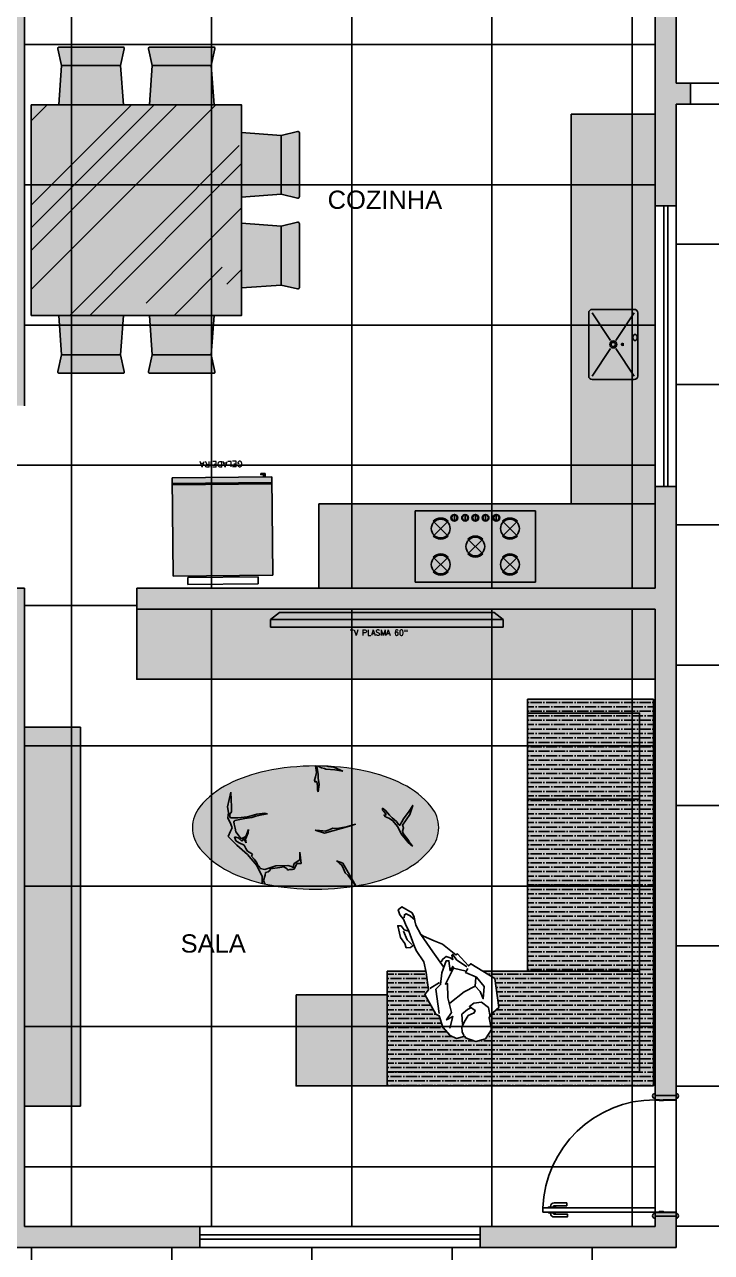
# Model space of a CAD drawing. Extents: x -39 to 242, y 20 to 69.
# Drawn here: x 98.94 to 103.84, y 44.53 to 53.28 of the extents above; entities that cross this region are included whole.
import ezdxf

# ---------------------------------------------------------------- set-up
doc = ezdxf.new("R2010")
doc.units = 0
doc.header["$MEASUREMENT"] = 0
doc.layers.get('0').update_dxf_attribs({"linetype": 'CONTINUOUS'})
for name, color, linetype in [('A6', 6, 'CONTINUOUS'), ('Esquadrias', 2, 'CONTINUOUS'), ('hatch', 1, 'CONTINUOUS'), ('MOBILIARIO', 2, 'CONTINUOUS'), ('PORTA', 1, 'CONTINUOUS'), ('solera', 1, 'CONTINUOUS'), ('Texto', 2, 'CONTINUOUS')]:
    doc.layers.add(name, color=color, linetype=linetype)
doc.styles.add('1-20', font='romans.shx', dxfattribs={"height": 0.04})
doc.styles.add('R100-50', font='arial.ttf', dxfattribs={"height": 0.13})
doc.styles.add('S16', font='SIMPLEX.SHX', dxfattribs={"height": 0.08})
pattern_1 = [(90, (106.9886, 54.7112), (-1, 0), []), (180, (106.9886, 54.7112), (-1e-16, -1), [])]

# ---------------------------------------------------------------- blocks, each defined once
blk = doc.blocks.new('A$C2AA719D1')
at = {"layer": 'PORTA', "color": 3}
for points in [[(0.045, 0.9675), (0.045, 0.1675), (0.075, 0.1675), (0.075, 0.9675)], [(0.045, 0.0175), (0.045, 0.1075), (0.05, 0.1075), (0.05, 0.1375), (0.045, 0.1375), (0.045, 0.1675), (0.015, 0.1675), (0.015, 0.0175)], [(0.845, 0.0175), (0.845, 0.1075), (0.84, 0.1075), (0.84, 0.1375), (0.845, 0.1375), (0.845, 0.1675), (0.875, 0.1675), (0.875, 0.0175)]]:
    blk.add_lwpolyline(points, close=True, dxfattribs=at)
at = {"layer": 'PORTA', "color": 2}
for points in [[(0.04, 0.8925), (0.035, 0.8925, 0.414214), (0.03, 0.8875), (0.03, 0.7925), (0.01, 0.7925), (0.01, 0.8875, -0.414214), (0.035, 0.9125), (0.04, 0.9125)], [(0.08, 0.9125), (0.085, 0.9125, -0.414214), (0.11, 0.8875), (0.11, 0.7975), (0.09, 0.7975), (0.09, 0.8875, 0.414214), (0.085, 0.8925), (0.08, 0.8925)]]:
    blk.add_lwpolyline(points, format="xyb", dxfattribs=at)
for points in [[(0.045, 0.9275), (0.04, 0.9275), (0.04, 0.8775), (0.045, 0.8775)], [(0.075, 0.9275), (0.08, 0.9275), (0.08, 0.8775), (0.075, 0.8775)]]:
    blk.add_lwpolyline(points, dxfattribs=at)
at = {"layer": 'PORTA', "color": 3}
for points in [[(0, 0.1675, -1), (0.035, 0.1675)], [(0.89, 0.1675, 1), (0.855, 0.1675)], [(0, 0.0175, 1), (0.035, 0.0175)], [(0.89, 0.0175, -1), (0.855, 0.0175)]]:
    blk.add_lwpolyline(points, format="xyb", close=True, dxfattribs=at)
at = {"layer": 'PORTA', "color": 1}
blk.add_arc((0.044, 0.1671), 0.801, 0.02903, 87.78159, dxfattribs=at)
blk = doc.blocks.new('A$C214225AD')
h = blk.add_hatch(color=256)
h.dxf.hatch_style = 1
h.set_gradient(color1=(255, 255, 255), color2=(192, 192, 192))
h.paths.add_polyline_path([(0.025, 0.35, 0.414214), (0, 0.325), (0, 0.025, 0.414214), (0.025, 0), (0.475, 0, 0.414214), (0.5, 0.025), (0.5, 0.325, 0.414214), (0.475, 0.35)])
at = {"color": 2}
for p, q in [((0, 0.325), (0, 0.025)), ((0.025, 0.35), (0.1797, 0.35)), ((0.2212, 0.35), (0.2455, 0.35)), ((0.5, 0.325), (0.5, 0.025)), ((0.025, 0), (0.475, 0))]:
    blk.add_line(p, q, dxfattribs=at)
at = {"color": 1}
for p, q in [((0.025, 0.325), (0.2209, 0.1944)), ((0.1795, 0.3359), (0.178, 0.3304)), ((0.178, 0.3304), (0.1795, 0.3248)), ((0.1846, 0.3412), (0.1795, 0.3359)), ((0.1795, 0.3248), (0.1846, 0.3195)), ((0.1915, 0.3445), (0.1846, 0.3412)), ((0.1846, 0.3195), (0.1915, 0.3162)), ((0.2005, 0.3457), (0.1915, 0.3445)), ((0.1915, 0.3162), (0.2005, 0.315)), ((0.2094, 0.3445), (0.2005, 0.3457)), ((0.2005, 0.315), (0.2094, 0.3162)), ((0.2164, 0.3412), (0.2094, 0.3445)), ((0.2094, 0.3162), (0.2164, 0.3195)), ((0.2214, 0.3359), (0.2164, 0.3412)), ((0.2164, 0.3195), (0.2214, 0.3248)), ((0.223, 0.3304), (0.2214, 0.3359)), ((0.2214, 0.3248), (0.223, 0.3304)), ((0.2791, 0.1944), (0.475, 0.325)), ((0.2455, 0.2405), (0.2455, 0.2503)), ((0.2545, 0.2405), (0.2545, 0.2503)), ((0.025, 0.025), (0.2209, 0.1556)), ((0.2791, 0.1556), (0.475, 0.025))]:
    blk.add_line(p, q, dxfattribs=at)
blk.add_circle((0.25, 0.175), 0.025, dxfattribs=at)
at = {"color": 2}
blk.add_circle((0.25, 0.175), 0.015, dxfattribs=at)
for centre, start, end in [((0.025, 0.325), 90, 180), ((0.475, 0.325), 360, 90), ((0.025, 0.025), 180, 270), ((0.475, 0.025), 270, 360)]:
    blk.add_arc(centre, 0.025, start, end, dxfattribs=at)
at = {"color": 1}
for radius, start, end in [(0.00664, 132.65589, 47.34411), (0.0045, 179.99352, 0.00648)]:
    blk.add_arc((0.25, 0.2405), radius, start, end, dxfattribs=at)
at = {"layer": 'MOBILIARIO', "color": 2}
blk.add_line((0.025, 0.35), (0.475, 0.35), dxfattribs=at)
blk = doc.blocks.new('A$C63ED003C')
h = blk.add_hatch(color=252)
h.dxf.hatch_style = 1
h.set_gradient(color1=(132, 132, 132), one_color=1, tint=1, name='SPHERICAL')
h.paths.add_polyline_path([(0.51, 0.86), (0, 0.86), (0, 0), (0.51, 0)])
at = {"color": 2, "ltscale": 100}
for p, q in [((0, 0), (0, 0.86)), ((0, 0.86), (0.51, 0.86)), ((0.51, 0.86), (0.51, 0)), ((0.0739, 0.6239), (0.18, 0.73)), ((0.18, 0.6239), (0.0739, 0.73)), ((0.33, 0.6239), (0.4361, 0.73)), ((0.4361, 0.6239), (0.33, 0.73)), ((0.0741, 0.5797), (0.0261, 0.5797)), ((0.0741, 0.5032), (0.0261, 0.5032)), ((0.308, 0.483), (0.202, 0.377)), ((0.202, 0.483), (0.308, 0.377)), ((0.0741, 0.43), (0.0261, 0.43)), ((0.0741, 0.3568), (0.0261, 0.3568)), ((0.0741, 0.2803), (0.0261, 0.2803)), ((0.0739, 0.2361), (0.18, 0.13)), ((0.18, 0.2361), (0.0739, 0.13)), ((0.33, 0.2361), (0.4361, 0.13)), ((0.4361, 0.2361), (0.33, 0.13)), ((0.51, 0), (0, 0))]:
    blk.add_line(p, q, dxfattribs=at)
for centre, radius in [((0.127, 0.677), 0.067), ((0.383, 0.677), 0.067), ((0.0501, 0.5797), 0.024), ((0.0501, 0.5032), 0.024), ((0.0501, 0.5797), 0.02), ((0.0501, 0.43), 0.024), ((0.0501, 0.5032), 0.02), ((0.0501, 0.43), 0.02), ((0.255, 0.43), 0.067), ((0.0501, 0.3568), 0.024), ((0.0501, 0.3568), 0.02), ((0.0501, 0.2803), 0.024), ((0.0501, 0.2803), 0.02), ((0.127, 0.183), 0.067), ((0.383, 0.183), 0.067)]:
    blk.add_circle(centre, radius, dxfattribs=at)
for centre, start, end in [((0.127, 0.677), 135, 225), ((0.127, 0.677), 315, 45), ((0.383, 0.677), 135, 225), ((0.383, 0.677), 315, 45), ((0.255, 0.43), 135, 225), ((0.255, 0.43), 315, 45), ((0.127, 0.183), 135, 225), ((0.127, 0.183), 315, 45), ((0.383, 0.183), 135, 225), ((0.383, 0.183), 315, 45)]:
    blk.add_arc(centre, 0.075, start, end, dxfattribs=at)
blk = doc.blocks.new('A$C4CD72E6A')
at = {"layer": 'MOBILIARIO', "ltscale": 0.05}
h = blk.add_hatch(color=33, dxfattribs=at)
h.set_gradient(color1=(183, 162, 113), rotation=180, one_color=1, tint=1, name='CURVED')
h.paths.add_polyline_path([(1.0664, 2.3247, -0.414214), (1.0764, 2.3147, -0.056761), (1.0761, 2.3125), (1.049, 2.1947), (0.629, 2.1947), (0.6018, 2.3125, -0.482314), (0.6115, 2.3247)])
h = blk.add_hatch(color=33, dxfattribs=at)
h.set_gradient(color1=(183, 162, 113), rotation=180, one_color=1, tint=1, name='CURVED')
h.paths.add_polyline_path([(1.2583, 2.3247, 0.414214), (1.2483, 2.3147, 0.056761), (1.2486, 2.3125), (1.2758, 2.1947), (1.6958, 2.1947), (1.7229, 2.3125, 0.482314), (1.7132, 2.3247)])
h = blk.add_hatch(color=253, dxfattribs=at)
h.set_gradient(color1=(204, 189, 153), color2=(234, 224, 204), rotation=330, tint=1, name='INVCYLINDER')
h.paths.add_polyline_path([(0.629, 2.1947), (0.6088, 1.9124), (1.0691, 1.9124), (1.049, 2.1947)])
h = blk.add_hatch(color=253, dxfattribs=at)
h.set_gradient(color1=(204, 189, 153), color2=(234, 224, 204), rotation=330, tint=1, name='INVCYLINDER')
h.paths.add_polyline_path([(1.6958, 2.1947), (1.7159, 1.9124), (1.2556, 1.9124), (1.2758, 2.1947)])
at = {"layer": 'MOBILIARIO'}
blk.add_hatch(color=254, dxfattribs=at).paths.add_polyline_path([(0.4124, 1.9124), (0.4124, 0.4124), (1.9124, 0.4124), (1.9124, 1.9124)])
h = blk.add_hatch(dxfattribs=at)
h.set_pattern_fill('AR-RROOF', color=253, scale=0.025, angle=225, style=0)
h.set_pattern_definition([(225, (-205.26924, 563.90146), (-0.5388154, -1.436841), [9.525, -1.27, 3.175, -0.635]), (225, (-205.6419, 563.0798), (1.0461998, -0.1481742), [1.905, -0.20955, 3.81, -0.47625]), (225, (-205.1121, 563.2953), (-2.034028, -2.63570517), [5.08, -0.889, 2.54, -0.635])])
h.paths.add_polyline_path([(1.9124, 0.4124), (1.9124, 1.9124), (0.4124, 1.9124), (0.4124, 0.4124)])
h.paths.add_polyline_path([(1.8624, 0.4624), (0.4624, 0.4624), (0.4624, 1.8624), (1.8624, 1.8624)], flags=16)
h.paths.add_polyline_path([(0.4624, 0.4624), (1.8624, 0.4624), (1.8624, 1.8624), (0.4624, 1.8624)], flags=16)
h.paths.add_polyline_path([(1.8199, 1.2407), (1.8199, 1.084), (1.7286, 1.084), (1.7286, 1.2407)], flags=8)
h.paths.add_polyline_path([(1.084, 1.7304), (1.2407, 1.7304), (1.2407, 1.6391), (1.084, 1.6391)], flags=8)
at = {"layer": 'MOBILIARIO', "ltscale": 0.05}
h = blk.add_hatch(color=33, dxfattribs=at)
h.set_gradient(color1=(183, 162, 113), rotation=180, one_color=1, tint=1, name='CURVED')
h.paths.add_polyline_path([(0, 1.2583, 0.414214), (0.01, 1.2483, 0.056761), (0.0122, 1.2486), (0.13, 1.2758), (0.13, 1.6958), (0.0122, 1.7229, 0.482314), (0, 1.7132)])
h = blk.add_hatch(color=253, dxfattribs=at)
h.set_gradient(color1=(204, 189, 153), color2=(234, 224, 204), rotation=330, tint=1, name='INVCYLINDER')
h.paths.add_polyline_path([(0.13, 1.6958), (0.4124, 1.7159), (0.4124, 1.2556), (0.13, 1.2758)])
h = blk.add_hatch(color=33, dxfattribs=at)
h.set_gradient(color1=(183, 162, 113), rotation=180, one_color=1, tint=1, name='CURVED')
h.paths.add_polyline_path([(0, 1.0664, -0.414214), (0.01, 1.0764, -0.056761), (0.0122, 1.0761), (0.13, 1.049), (0.13, 0.629), (0.0122, 0.6018, -0.482314), (0, 0.6115)])
h = blk.add_hatch(color=253, dxfattribs=at)
h.set_gradient(color1=(204, 189, 153), color2=(234, 224, 204), rotation=330, tint=1, name='INVCYLINDER')
h.paths.add_polyline_path([(0.13, 0.629), (0.4124, 0.6088), (0.4124, 1.0691), (0.13, 1.049)])
h = blk.add_hatch(color=253, dxfattribs=at)
h.set_gradient(color1=(204, 189, 153), color2=(234, 224, 204), rotation=330, tint=1, name='INVCYLINDER')
h.paths.add_polyline_path([(0.629, 0.13), (0.6088, 0.4124), (1.0691, 0.4124), (1.049, 0.13)])
h = blk.add_hatch(color=253, dxfattribs=at)
h.set_gradient(color1=(204, 189, 153), color2=(234, 224, 204), rotation=330, tint=1, name='INVCYLINDER')
h.paths.add_polyline_path([(1.6958, 0.13), (1.7159, 0.4124), (1.2556, 0.4124), (1.2758, 0.13)])
h = blk.add_hatch(color=33, dxfattribs=at)
h.set_gradient(color1=(183, 162, 113), rotation=180, one_color=1, tint=1, name='CURVED')
h.paths.add_polyline_path([(1.0664, 0, 0.414214), (1.0764, 0.01, 0.056761), (1.0761, 0.0122), (1.049, 0.13), (0.629, 0.13), (0.6018, 0.0122, 0.482314), (0.6115, 0)])
h = blk.add_hatch(color=33, dxfattribs=at)
h.set_gradient(color1=(183, 162, 113), rotation=180, one_color=1, tint=1, name='CURVED')
h.paths.add_polyline_path([(1.2583, 0, -0.414214), (1.2483, 0.01, -0.056761), (1.2486, 0.0122), (1.2758, 0.13), (1.6958, 0.13), (1.7229, 0.0122, -0.482314), (1.7132, 0)])
at = {"layer": 'MOBILIARIO'}
for p, q in [((0.6018, 2.3125), (0.629, 2.1947)), ((1.0664, 2.3247), (0.6115, 2.3247)), ((1.049, 2.1947), (1.0761, 2.3125)), ((1.2758, 2.1947), (1.2486, 2.3125)), ((1.2583, 2.3247), (1.7132, 2.3247)), ((1.7229, 2.3125), (1.6958, 2.1947)), ((0.629, 2.1947), (0.6088, 1.9124)), ((0.629, 2.1947), (1.049, 2.1947)), ((1.0691, 1.9124), (1.049, 2.1947)), ((1.2556, 1.9124), (1.2758, 2.1947)), ((1.6958, 2.1947), (1.2758, 2.1947)), ((1.6958, 2.1947), (1.7159, 1.9124)), ((0, 1.2583), (0, 1.7132)), ((0.0122, 1.7229), (0.13, 1.6958)), ((0.13, 1.6958), (0.4124, 1.7159)), ((0.13, 1.6958), (0.13, 1.2758)), ((0.13, 1.2758), (0.0122, 1.2486)), ((0.4124, 1.2556), (0.13, 1.2758)), ((0, 1.0664), (0, 0.6115)), ((0.13, 1.049), (0.0122, 1.0761)), ((0.4124, 1.0691), (0.13, 1.049)), ((0.13, 0.629), (0.13, 1.049)), ((0.0122, 0.6018), (0.13, 0.629)), ((0.13, 0.629), (0.4124, 0.6088)), ((0.629, 0.13), (0.6088, 0.4124)), ((1.0691, 0.4124), (1.049, 0.13)), ((1.2556, 0.4124), (1.2758, 0.13)), ((1.6958, 0.13), (1.7159, 0.4124)), ((0.6018, 0.0122), (0.629, 0.13)), ((0.629, 0.13), (1.049, 0.13)), ((1.049, 0.13), (1.0761, 0.0122)), ((1.2758, 0.13), (1.2486, 0.0122)), ((1.6958, 0.13), (1.2758, 0.13)), ((1.7229, 0.0122), (1.6958, 0.13)), ((1.0664, 0), (0.6115, 0)), ((1.2583, 0), (1.7132, 0))]:
    blk.add_line(p, q, dxfattribs=at)
at = {"layer": 'MOBILIARIO', "color": 2}
blk.add_lwpolyline([(1.9124, 0.4124), (0.4124, 0.4124), (0.4124, 1.9124), (1.9124, 1.9124)], close=True, dxfattribs=at)
at = {"layer": 'MOBILIARIO'}
for centre, start, end in [((0.6115, 2.3147), 90, 192.99462), ((1.0664, 2.3147), 347.00538, 90), ((1.2583, 2.3147), 90, 192.99462), ((1.7132, 2.3147), 347.00538, 90), ((0.01, 1.7132), 77.00538, 180), ((0.01, 1.2583), 180, 282.99462), ((0.01, 1.0664), 77.00538, 180), ((0.01, 0.6115), 180, 282.99462), ((0.6115, 0.01), 167.00538, 270), ((1.0664, 0.01), 270, 12.99462), ((1.2583, 0.01), 167.00538, 270), ((1.7132, 0.01), 270, 12.99462)]:
    blk.add_arc(centre, 0.01, start, end, dxfattribs=at)
blk = doc.blocks.new('A$C32EF3853')
h = blk.add_hatch(color=256)
h.dxf.hatch_style = 1
h.set_gradient(color1=(255, 255, 255), color2=(247, 171, 174))
h.paths.add_polyline_path([(0, 0.8139), (0, 0.1139), (0.71, 0.1139), (0.71, 0.8139)])
at = {"color": 2}
for p, q in [((0, 0.8139), (0, 0.1139)), ((0, 0.8139), (0.71, 0.8139)), ((0.71, 0.8139), (0.71, 0.1139)), ((0, 0.1139), (0.71, 0.1139))]:
    blk.add_line(p, q, dxfattribs=at)
at = {"color": 1}
for p, q in [((0.105, 0.8739), (0.605, 0.8739)), ((0.105, 0.8739), (0.105, 0.8239)), ((0.105, 0.8239), (0.605, 0.8239)), ((0.605, 0.8739), (0.605, 0.8239)), ((0, 0.1639), (0.71, 0.1639)), ((0, 0.1539), (0.71, 0.1539)), ((0.0468, 0.1139), (0.0468, 0.088)), ((0.0468, 0.088), (0.0772, 0.088)), ((0.059, 0.0972), (0.059, 0.1139)), ((0.0772, 0.0972), (0.059, 0.0972)), ((0.0772, 0.088), (0.0772, 0.0972))]:
    blk.add_line(p, q, dxfattribs=at)
at = {"color": 2, "style": 'S16', "width": 1.1}
blk.add_text('GELADEIRA', height=0.04, dxfattribs=at).set_placement((0.2065, 0))
blk = doc.blocks.new('mulher sentada1')
at = {"color": 1}
blk.add_lwpolyline([(0.7429, -0.0826), (0.7733, -0.0652), (0.8081, -0.0696), (0.8255, -0.0532), (0.7516, -0.0087), (0.6995, 0), (0.6722, 0.014), (0.6517, -0.0087), (0.6473, -0.0391), (0.6082, -0.0217), (0.5127, -0.0043), (0.4475, 0.0391), (0.3476, 0.113), (0.3432, 0.1565), (0.1868, 0.2), (0.1608, 0.1913), (0.0869, 0.2304), (0.0087, 0.2348), (-0.0391, 0.2174), (-0.0695, 0.1652), (-0.0825, 0.1696), (-0.1521, 0.1348), (-0.1868, 0.0739), (-0.1694, -0.0043), (-0.0999, -0.0522), (-0.0912, -0.0739), (-0.0956, -0.1522), (0.0695, -0.2782), (0.265, -0.2304), (0.265, -0.2087), (0.3823, -0.213), (0.3867, -0.2), (0.5083, -0.1869), (0.5648, -0.1609), (0.643, -0.1304), (0.6647, -0.1261), (0.7386, -0.1478), (0.7646, -0.1652), (0.7853, -0.1793), (0.8168, -0.1913), (0.8993, -0.1696), (0.9037, -0.1348), (0.8701, -0.1207), (0.8298, -0.1174), (0.7951, -0.1)], close=True, dxfattribs=at)
for points in [[(0.0455, 0.1993), (0.0912, 0.1261), (0.1043, 0.1739), (0.1173, 0.113), (0.2085, 0.0565), (0.2824, -0.013), (0.2911, 0), (0.3302, -0.1217), (0.3432, -0.1261), (0.3345, -0.0913), (0.391, -0.1348), (0.404, -0.1217), (0.3649, -0.0391), (0.3128, 0.0261), (0.3128, 0.0739), (0.1738, 0.1783)], [(-0.0999, -0.0609), (-0.0434, -0.1), (0.0174, -0.0913), (0.0521, -0.0478), (0.0565, -0.0087), (0.0087, -0.0174), (0, 0), (0.0174, 0.0435), (0.0043, 0.0956), (-0.0087, 0.1348), (-0.0348, 0.1565), (-0.0608, 0.1652)], [(0, 0.1174), (0.0565, 0.0696), (0.0521, 0.0174), (0.0434, -0.0087)], [(0.3476, 0.1), (0.3302, 0.0217)], [(0.1738, 0.0739), (0.1564, -0.0565), (0.1303, -0.1391), (0.0782, -0.1391), (0.0261, -0.1174), (0.0825, -0.1826), (0.1694, -0.1913), (0.2476, -0.1609), (0.2563, -0.1913)], [(0.3867, -0.0783), (0.517, -0.1), (0.6648, -0.1251)], [(0.6473, -0.0391), (0.7429, -0.0826)], [(0.6604, -0.0304), (0.7082, -0.0304), (0.769, -0.0565)], [(0.1303, -0.1391), (0.1694, -0.1869)], [(0.252, -0.1696), (0.3302, -0.1217)], [(0.4258, -0.0913), (0.4301, -0.113), (0.4258, -0.1435), (0.3997, -0.1565), (0.378, -0.1609), (0.404, -0.1783), (0.404, -0.1869), (0.3563, -0.1783), (0.2694, -0.1956)], [(0.8342, -0.1261), (0.8472, -0.1435), (0.8429, -0.1565), (0.8124, -0.1652), (0.7646, -0.1696)]]:
    blk.add_lwpolyline(points, dxfattribs=at)
blk = doc.blocks.new('A$C0FA76892')
at = {"layer": 'MOBILIARIO', "ltscale": 0.05}
h = blk.add_hatch(color=251, dxfattribs=at)
h.set_gradient(color1=(91, 98, 91), color2=(101, 103, 101), rotation=30, tint=1, name='INVSPHERICAL')
h.paths.add_polyline_path([(1.9, 2.6567), (0.1, 2.6567), (0.1, 1.9387), (1.2188, 1.9387), (1.1317, 1.9916), (1.1042, 2.1975), (1.1626, 2.2497), (1.1718, 2.2713), (1.1565, 2.3542), (1.1995, 2.4218), (1.2671, 2.4403), (1.3409, 2.4158), (1.347, 2.4035), (1.4054, 2.4188), (1.4515, 2.3974), (1.5037, 2.339), (1.5283, 2.2591), (1.5529, 2.2468), (1.6327, 2.1055), (1.605, 2.0716), (1.6234, 1.9487), (1.6254, 1.9387), (1.9, 1.9387)])
h.paths.add_polyline_path([(0.9, 1.9387), (0.1, 1.9387), (0.1, 1.3258), (0.9, 1.3258)], flags=16)
h.paths.add_polyline_path([(0.9, 1.3258), (0.1, 1.3258), (0.1, 0.7129), (0.9, 0.7129)], flags=17)
h.paths.add_polyline_path([(0.9, 0.7129), (0.1, 0.7129), (0.1, 0.1), (0.9, 0.1)], flags=17)
h.paths.add_polyline_path([(0.9, 0.1), (0.1, 0.1), (0.1, 0.7129), (0.1, 1.3258), (0.1, 1.9387), (0.1, 2.6567), (1.9, 2.6567), (1.9, 2.7567), (0, 2.7567), (0, 0), (0.9, 0)])
h = blk.add_hatch(dxfattribs=at)
h.set_pattern_fill('ANSI36', color=252, scale=0.01, angle=315, style=0)
h.set_pattern_definition([(360, (118.732787, 221.364802), (0.0555625, 0.03175), [0.079375, -0.015875, 0, -0.015875])])
h.paths.add_polyline_path([(1.9, 2.6567), (0.1, 2.6567), (0.1, 1.9387), (1.2188, 1.9387), (1.1317, 1.9916), (1.1042, 2.1975), (1.1626, 2.2497), (1.1718, 2.2713), (1.1565, 2.3542), (1.1995, 2.4218), (1.2671, 2.4403), (1.3409, 2.4158), (1.347, 2.4035), (1.4054, 2.4188), (1.4515, 2.3974), (1.5037, 2.339), (1.5283, 2.2591), (1.5529, 2.2468), (1.6327, 2.1055), (1.605, 2.0716), (1.6234, 1.9487), (1.6254, 1.9387), (1.9, 1.9387)])
h.paths.add_polyline_path([(0.9, 1.9387), (0.1, 1.9387), (0.1, 1.3258), (0.9, 1.3258)], flags=16)
h.paths.add_polyline_path([(0.9, 1.3258), (0.1, 1.3258), (0.1, 0.7129), (0.9, 0.7129)], flags=17)
h.paths.add_polyline_path([(0.9, 0.7129), (0.1, 0.7129), (0.1, 0.1), (0.9, 0.1)], flags=17)
h.paths.add_polyline_path([(0.9, 0.1), (0.1, 0.1), (0.1, 0.7129), (0.1, 1.3258), (0.1, 1.9387), (0.1, 2.6567), (1.9, 2.6567), (1.9, 2.7567), (0, 2.7567), (0, 0), (0.9, 0)])
for p, q in [((1.9, 2.7567), (0, 2.7567)), ((0, 2.7567), (0, 0)), ((0.45, 2.7567), (0.002, 2.7567)), ((0.71, 2.7567), (0.45, 2.7567)), ((1.9, 2.6567), (1.9, 2.7567)), ((0.9, 0), (0.9, 0.1))]:
    blk.add_line(p, q, dxfattribs=at)
at = {"layer": 'MOBILIARIO', "color": 1}
for p, q in [((1.9, 2.6567), (1.9, 1.9387)), ((1.2188, 1.9387), (0.1, 1.9387)), ((1.6254, 1.9387), (1.9, 1.9387)), ((0.9, 1.3258), (0.1, 1.3258)), ((0.9, 0.7129), (0.1, 0.7129))]:
    blk.add_line(p, q, dxfattribs=at)
at = {"layer": 'MOBILIARIO'}
blk.add_line((0.9, 0), (0, 0), dxfattribs=at)
at = {"layer": 'MOBILIARIO', "ltscale": 0.05}
blk.add_lwpolyline([(1.9, 2.6567), (0.1, 2.6567), (0.1, 0.1), (0.9, 0.1)], dxfattribs=at)
at = {"layer": 'MOBILIARIO', "color": 1}
blk.add_lwpolyline([(0.9, 0.1), (0.9, 1.9387)], dxfattribs=at)
at = {"layer": 'MOBILIARIO', "rotation": 314.9999999999724}
blk.add_blockref('mulher sentada1', (1.2793, 2.2375), dxfattribs=at)
blk = doc.blocks.new('A$C2C950BD6')
h = blk.add_hatch(color=256)
h.dxf.hatch_style = 1
h.set_gradient(color1=(91, 91, 91))
h.paths.add_polyline_path([(0.0635, 0.1717), (0, 0.1217), (0, 0.0667), (1.66, 0.0667), (1.66, 0.1217), (1.5965, 0.1717)])
at = {"color": 2}
for p, q in [((0, 0.1217), (0.0635, 0.1717)), ((0, 0.1217), (0, 0.0667)), ((1.5965, 0.1717), (0.0635, 0.1717)), ((1.66, 0.1217), (1.5965, 0.1717)), ((1.66, 0.1217), (1.66, 0.0667)), ((1.66, 0.0667), (0, 0.0667))]:
    blk.add_line(p, q, dxfattribs=at)
at = {"color": 1}
blk.add_line((1.66, 0.1217), (0, 0.1217), dxfattribs=at)
at = {"color": 2, "insert": (0.5674, 0.0476), "char_height": 0.04, "width": 0.6297, "attachment_point": 1, "style": '1-20'}
blk.add_mtext('TV PLASMA 60"', dxfattribs=at)
blk = doc.blocks.new('A$C49542B14')
at = {"layer": 'MOBILIARIO'}
h = blk.add_hatch(color=37, dxfattribs=at)
h.set_gradient(color1=(125, 99, 49), color2=(202, 173, 119), rotation=45, tint=1, name='HEMISPHERICAL')
h.paths.add_polyline_path([(0.65, 0), (0.65, 0.65), (0, 0.65), (0, 0)])
at = {"layer": 'MOBILIARIO', "color": 2}
blk.add_lwpolyline([(0, 0.65), (0.65, 0.65), (0.65, 0), (0, 0)], close=True, dxfattribs=at)
blk = doc.blocks.new('A$C601A117B')
at = {"layer": 'MOBILIARIO'}
h = blk.add_hatch(color=254, dxfattribs=at)
h.set_gradient(color1=(207, 203, 201), rotation=45, one_color=1, tint=1, name='INVCYLINDER')
edge = h.paths.add_edge_path()
edge.add_arc((0.2332, 0.4392), 0.2332, 180, 219.63927)
edge.add_arc((0.5394, 0.6929), 0.6308, 219.63927, 243.43495)
edge.add_arc((0.7438, 1.1017), 1.0879, 243.43495, 258.29908)
edge.add_arc((0.8785, 1.7518), 1.7518, 258.29908, 270)
edge.add_arc((0.8785, 1.7518), 1.7518, 270, 281.70092)
edge.add_arc((1.0131, 1.1017), 1.0879, 281.70092, 296.56505)
edge.add_arc((1.2175, 0.6929), 0.6308, 296.56505, 320.36073)
edge.add_arc((1.5237, 0.4392), 0.2332, 320.36073, 360)
edge.add_arc((1.5237, 0.4392), 0.2332, 0, 39.63927)
edge.add_arc((1.2175, 0.1856), 0.6308, 39.63927, 63.43495)
edge.add_arc((1.0131, -0.2232), 1.0879, 63.43495, 78.29908)
edge.add_arc((0.8785, -0.8734), 1.7518, 78.29908, 90)
edge.add_arc((0.8785, -0.8734), 1.7518, 90, 101.70092)
edge.add_arc((0.7438, -0.2232), 1.0879, 101.70092, 116.56505)
edge.add_arc((0.5394, 0.1856), 0.6308, 116.56505, 140.36073)
edge.add_arc((0.2332, 0.4392), 0.2332, 140.36073, 180)
at = {"layer": 'MOBILIARIO', "lineweight": 0}
h = blk.add_hatch(color=252, dxfattribs=at)
h.paths.add_polyline_path([(1.0151, 0.8523), (1.072, 0.8428), (1.0094, 0.8693), (0.9671, 0.8755), (0.9595, 0.8766, 0.009022), (0.8963, 0.8784), (0.9208, 0.8648), (0.9411, 0.8617), (0.9525, 0.8561)])
h.paths.add_polyline_path([(0.8977, 0.8174), (0.8865, 0.8784, 0.001148), (0.8785, 0.8785), (0.8844, 0.8325), (0.8787, 0.8022), (0.8711, 0.7776), (0.873, 0.7624), (0.8825, 0.77), (0.8882, 0.7662), (0.892, 0.7397), (0.892, 0.7075), (0.8977, 0.6942), (0.9052, 0.7473), (0.8977, 0.7909)])
at = {"layer": 'MOBILIARIO', "ltscale": 0.05}
h = blk.add_hatch(color=252, dxfattribs=at)
edge = h.paths.add_edge_path()
edge.add_arc((0.7438, 1.1017), 1.0879, 256.90378, 257.91606)
edge.add_line((0.5161, 0.0379), (0.5078, 0.0612))
edge.add_line((0.5078, 0.0612), (0.5183, 0.1015))
edge.add_line((0.5183, 0.1015), (0.5219, 0.119))
edge.add_line((0.5219, 0.119), (0.5411, 0.1243))
edge.add_line((0.5411, 0.1243), (0.5534, 0.1348))
edge.add_line((0.5534, 0.1348), (0.5552, 0.1453))
edge.add_line((0.5552, 0.1453), (0.6235, 0.1558))
edge.add_line((0.6235, 0.1558), (0.6516, 0.1593))
edge.add_line((0.6516, 0.1593), (0.6761, 0.1453))
edge.add_line((0.6761, 0.1453), (0.6779, 0.1348))
edge.add_line((0.6779, 0.1348), (0.6954, 0.1418))
edge.add_line((0.6954, 0.1418), (0.7147, 0.1401))
edge.add_line((0.7147, 0.1401), (0.725, 0.143))
edge.add_line((0.725, 0.143), (0.7449, 0.1833))
edge.add_line((0.7449, 0.1833), (0.7763, 0.1833))
edge.add_line((0.7763, 0.1833), (0.7659, 0.2642))
edge.add_line((0.7659, 0.2642), (0.7659, 0.2087))
edge.add_line((0.7659, 0.2087), (0.725, 0.1846))
edge.add_line((0.725, 0.1846), (0.7165, 0.1523))
edge.add_line((0.7165, 0.1523), (0.7077, 0.1611))
edge.add_line((0.7077, 0.1611), (0.6796, 0.1681))
edge.add_line((0.6796, 0.1681), (0.5955, 0.1663))
edge.add_line((0.5955, 0.1663), (0.5166, 0.1418))
edge.add_line((0.5166, 0.1418), (0.4833, 0.1471))
edge.add_line((0.4833, 0.1471), (0.4798, 0.1576))
edge.add_line((0.4798, 0.1576), (0.4675, 0.1681))
edge.add_line((0.4675, 0.1681), (0.457, 0.1926))
edge.add_line((0.457, 0.1926), (0.4395, 0.2154))
edge.add_line((0.4395, 0.2154), (0.4219, 0.2364))
edge.add_line((0.4219, 0.2364), (0.4289, 0.2504))
edge.add_line((0.4289, 0.2504), (0.3939, 0.2714))
edge.add_line((0.3939, 0.2714), (0.3886, 0.2784))
edge.add_line((0.3886, 0.2784), (0.3798, 0.2907))
edge.add_line((0.3798, 0.2907), (0.3693, 0.3152))
edge.add_line((0.3693, 0.3152), (0.3325, 0.331))
edge.add_line((0.3325, 0.331), (0.3097, 0.345))
edge.add_line((0.3097, 0.345), (0.3009, 0.373))
edge.add_line((0.3009, 0.373), (0.3272, 0.366))
edge.add_line((0.3272, 0.366), (0.3518, 0.3433))
edge.add_line((0.3518, 0.3433), (0.3694, 0.3626))
edge.add_line((0.3694, 0.3626), (0.3749, 0.3479))
edge.add_line((0.3749, 0.3479), (0.3834, 0.3307))
edge.add_line((0.3834, 0.3307), (0.3797, 0.356))
edge.add_line((0.3797, 0.356), (0.3969, 0.4016))
edge.add_line((0.3969, 0.4016), (0.399, 0.4268))
edge.add_line((0.399, 0.4268), (0.3816, 0.3765))
edge.add_line((0.3816, 0.3765), (0.3483, 0.359))
edge.add_line((0.3483, 0.359), (0.3097, 0.4081))
edge.add_line((0.3097, 0.4081), (0.3045, 0.4361))
edge.add_line((0.3045, 0.4361), (0.2974, 0.4641))
edge.add_line((0.2974, 0.4641), (0.2957, 0.4799))
edge.add_line((0.2957, 0.4799), (0.3027, 0.4904))
edge.add_line((0.3027, 0.4904), (0.3741, 0.5044))
edge.add_line((0.3741, 0.5044), (0.4237, 0.5114))
edge.add_line((0.4237, 0.5114), (0.4535, 0.5219))
edge.add_line((0.4535, 0.5219), (0.4833, 0.5289))
edge.add_line((0.4833, 0.5289), (0.5359, 0.5377))
edge.add_line((0.5359, 0.5377), (0.5166, 0.5412))
edge.add_line((0.5166, 0.5412), (0.4587, 0.536))
edge.add_line((0.4587, 0.536), (0.3921, 0.5167))
edge.add_line((0.3921, 0.5167), (0.3237, 0.5079))
edge.add_line((0.3237, 0.5079), (0.2711, 0.5097))
edge.add_line((0.2711, 0.5097), (0.2676, 0.5167))
edge.add_line((0.2676, 0.5167), (0.2676, 0.536))
edge.add_line((0.2676, 0.536), (0.2782, 0.5517))
edge.add_line((0.2782, 0.5517), (0.2799, 0.5622))
edge.add_line((0.2799, 0.5622), (0.2799, 0.5875))
edge.add_line((0.2799, 0.5875), (0.2741, 0.6916))
edge.add_line((0.2741, 0.6916), (0.2501, 0.5875))
edge.add_line((0.2501, 0.5875), (0.2501, 0.5868))
edge.add_line((0.2501, 0.5868), (0.2571, 0.5465))
edge.add_line((0.2571, 0.5465), (0.2519, 0.5079))
edge.add_line((0.2519, 0.5079), (0.2747, 0.4641))
edge.add_line((0.2747, 0.4641), (0.2834, 0.4379))
edge.add_line((0.2834, 0.4379), (0.2711, 0.4133))
edge.add_line((0.2711, 0.4133), (0.2554, 0.3765))
edge.add_line((0.2554, 0.3765), (0.3167, 0.3152))
edge.add_line((0.3167, 0.3152), (0.3939, 0.2469))
edge.add_line((0.3939, 0.2469), (0.4605, 0.1698))
edge.add_line((0.4605, 0.1698), (0.4973, 0.091))
edge.add_line((0.4973, 0.091), (0.4973, 0.0421))
for points in [[(1.4994, 0.4565), (1.5501, 0.5332), (1.572, 0.5976), (1.5412, 0.5488), (1.5023, 0.4996), (1.499, 0.4874), (1.478, 0.4553), (1.4709, 0.4616), (1.4563, 0.4823), (1.4252, 0.51), (1.4055, 0.5277), (1.378, 0.5624), (1.3564, 0.5768), (1.3564, 0.5639), (1.3635, 0.5575), (1.3808, 0.537), (1.3798, 0.5303), (1.3678, 0.5282), (1.3779, 0.5167), (1.4013, 0.506), (1.4277, 0.49), (1.4665, 0.4453), (1.4895, 0.3942), (1.5398, 0.334), (1.5695, 0.3075), (1.5362, 0.3499), (1.5446, 0.345), (1.5041, 0.3964), (1.4977, 0.4148), (1.5058, 0.4381)], [(0.9744, 0.4243), (0.947, 0.4146), (0.93, 0.4163), (0.9066, 0.4188), (0.8751, 0.4213), (0.9421, 0.4001), (1.1215, 0.449), (1.1627, 0.4634), (1.0997, 0.4442), (1.0302, 0.4338), (1.0011, 0.4355)], [(1.1628, 0.0232), (1.1647, 0.0235), (1.0723, 0.1849), (1.0276, 0.2022), (1.034, 0.1968), (1.0523, 0.182), (1.0655, 0.1712), (1.0781, 0.1449), (1.089, 0.1181), (1.1108, 0.0988), (1.1526, 0.0423)]]:
    blk.add_hatch(color=252, dxfattribs=at).paths.add_polyline_path(points)
at = {"layer": 'MOBILIARIO', "color": 252}
for p, q in [((0.8844, 0.8325), (0.8785, 0.8785)), ((0.8785, 0.8785), (0.8844, 0.8325)), ((0.8785, 0.8785), (0.8844, 0.8325)), ((0.8977, 0.8174), (0.8865, 0.8784)), ((0.9208, 0.8648), (0.8963, 0.8784)), ((0.9595, 0.8766), (1.0094, 0.8693)), ((1.0094, 0.8693), (0.9595, 0.8766)), ((0.9631, 0.8761), (0.9595, 0.8766)), ((1.0094, 0.8693), (0.9671, 0.8755)), ((0.8711, 0.7776), (0.8787, 0.8022)), ((0.8787, 0.8022), (0.8711, 0.7776)), ((0.8787, 0.8022), (0.8711, 0.7776)), ((0.8787, 0.8022), (0.8844, 0.8325)), ((0.8844, 0.8325), (0.8787, 0.8022)), ((0.8844, 0.8325), (0.8787, 0.8022)), ((0.8977, 0.8174), (0.8977, 0.7909)), ((0.8977, 0.7909), (0.8977, 0.8174)), ((0.8977, 0.7909), (0.8977, 0.8174)), ((0.8977, 0.7909), (0.9052, 0.7473)), ((0.9052, 0.7473), (0.8977, 0.7909)), ((0.9052, 0.7473), (0.8977, 0.7909)), ((0.9411, 0.8617), (0.9208, 0.8648)), ((0.9208, 0.8648), (0.9411, 0.8617)), ((0.9208, 0.8648), (0.9411, 0.8617)), ((0.9525, 0.8561), (0.9411, 0.8617)), ((0.9411, 0.8617), (0.9525, 0.8561)), ((0.9411, 0.8617), (0.9525, 0.8561)), ((1.0151, 0.8523), (0.9525, 0.8561)), ((0.9525, 0.8561), (1.0151, 0.8523)), ((0.9525, 0.8561), (1.0151, 0.8523)), ((1.0094, 0.8693), (1.072, 0.8428)), ((1.072, 0.8428), (1.0094, 0.8693)), ((1.072, 0.8428), (1.0094, 0.8693)), ((1.072, 0.8428), (1.0151, 0.8523)), ((1.0151, 0.8523), (1.072, 0.8428)), ((1.0151, 0.8523), (1.072, 0.8428)), ((0.873, 0.7624), (0.8711, 0.7776)), ((0.8711, 0.7776), (0.873, 0.7624)), ((0.8711, 0.7776), (0.873, 0.7624)), ((0.8825, 0.77), (0.873, 0.7624)), ((0.873, 0.7624), (0.8825, 0.77)), ((0.873, 0.7624), (0.8825, 0.77)), ((0.8882, 0.7662), (0.8825, 0.77)), ((0.8825, 0.77), (0.8882, 0.7662)), ((0.8825, 0.77), (0.8882, 0.7662)), ((0.892, 0.7397), (0.8882, 0.7662)), ((0.8882, 0.7662), (0.892, 0.7397)), ((0.8882, 0.7662), (0.892, 0.7397)), ((0.892, 0.7075), (0.892, 0.7397)), ((0.892, 0.7397), (0.892, 0.7075)), ((0.892, 0.7397), (0.892, 0.7075)), ((0.8977, 0.6942), (0.892, 0.7075)), ((0.892, 0.7075), (0.8977, 0.6942)), ((0.892, 0.7075), (0.8977, 0.6942)), ((0.9052, 0.7473), (0.8977, 0.6942)), ((0.8977, 0.6942), (0.9052, 0.7473)), ((0.8977, 0.6942), (0.9052, 0.7473)), ((0.2501, 0.5875), (0.2741, 0.6916)), ((0.2799, 0.5875), (0.2741, 0.6916)), ((0.2501, 0.5868), (0.2501, 0.5875)), ((0.2571, 0.5465), (0.2501, 0.5868)), ((0.2501, 0.5868), (0.2571, 0.5465)), ((0.2519, 0.5079), (0.2571, 0.5465)), ((0.2571, 0.5465), (0.2519, 0.5079)), ((0.2676, 0.536), (0.2782, 0.5517)), ((0.2676, 0.5167), (0.2676, 0.536)), ((0.2782, 0.5517), (0.2799, 0.5622)), ((0.2799, 0.5622), (0.2799, 0.5875)), ((0.4587, 0.536), (0.3921, 0.5167)), ((0.4535, 0.5219), (0.4833, 0.5289)), ((0.5166, 0.5412), (0.4587, 0.536)), ((0.4833, 0.5289), (0.5359, 0.5377)), ((0.5359, 0.5377), (0.5166, 0.5412)), ((0.2747, 0.4641), (0.2519, 0.5079)), ((0.2519, 0.5079), (0.2747, 0.4641)), ((0.2711, 0.5097), (0.2676, 0.5167)), ((0.3237, 0.5079), (0.2711, 0.5097)), ((0.2711, 0.4133), (0.2834, 0.4379)), ((0.2834, 0.4379), (0.2711, 0.4133)), ((0.2834, 0.4379), (0.2747, 0.4641)), ((0.2747, 0.4641), (0.2834, 0.4379)), ((0.2957, 0.4799), (0.3027, 0.4904)), ((0.2974, 0.4641), (0.2957, 0.4799)), ((0.3045, 0.4361), (0.2974, 0.4641)), ((0.3741, 0.5044), (0.3027, 0.4904)), ((0.3921, 0.5167), (0.3237, 0.5079)), ((0.4237, 0.5114), (0.3741, 0.5044)), ((0.4237, 0.5114), (0.4535, 0.5219)), ((0.2554, 0.3765), (0.2711, 0.4133)), ((0.2711, 0.4133), (0.2554, 0.3765)), ((0.3167, 0.3152), (0.2554, 0.3765)), ((0.2554, 0.3765), (0.3167, 0.3152)), ((0.3009, 0.373), (0.3272, 0.366)), ((0.3097, 0.345), (0.3009, 0.373)), ((0.3097, 0.4081), (0.3045, 0.4361)), ((0.3483, 0.359), (0.3097, 0.4081)), ((0.3272, 0.366), (0.3518, 0.3433)), ((0.3483, 0.359), (0.3816, 0.3765)), ((0.3518, 0.3433), (0.3694, 0.3626)), ((0.3749, 0.3479), (0.3694, 0.3626)), ((0.3969, 0.4016), (0.3797, 0.356)), ((0.3797, 0.356), (0.3834, 0.3307)), ((0.3816, 0.3765), (0.399, 0.4268)), ((0.399, 0.4268), (0.3969, 0.4016)), ((0.3325, 0.331), (0.3097, 0.345)), ((0.3939, 0.2469), (0.3167, 0.3152)), ((0.3167, 0.3152), (0.3939, 0.2469)), ((0.3693, 0.3152), (0.3325, 0.331)), ((0.3798, 0.2907), (0.3693, 0.3152)), ((0.3834, 0.3307), (0.3749, 0.3479)), ((0.3886, 0.2784), (0.3798, 0.2907)), ((0.3939, 0.2714), (0.3886, 0.2784)), ((0.4289, 0.2504), (0.3939, 0.2714)), ((0.7763, 0.1833), (0.7659, 0.2642)), ((0.7659, 0.2642), (0.7659, 0.2087)), ((0.4605, 0.1698), (0.3939, 0.2469)), ((0.3939, 0.2469), (0.4605, 0.1698)), ((0.4219, 0.2364), (0.4289, 0.2504)), ((0.4395, 0.2154), (0.4219, 0.2364)), ((0.457, 0.1926), (0.4395, 0.2154)), ((0.4675, 0.1681), (0.457, 0.1926)), ((0.725, 0.1846), (0.7165, 0.1523)), ((0.7659, 0.2087), (0.725, 0.1846)), ((0.725, 0.143), (0.7449, 0.1833)), ((0.7449, 0.1833), (0.7763, 0.1833)), ((0.4973, 0.091), (0.4605, 0.1698)), ((0.4605, 0.1698), (0.4973, 0.091)), ((0.4798, 0.1576), (0.4675, 0.1681)), ((0.4833, 0.1471), (0.4798, 0.1576)), ((0.5166, 0.1418), (0.4833, 0.1471)), ((0.4973, 0.0472), (0.4973, 0.091)), ((0.4973, 0.091), (0.4973, 0.0421)), ((0.5078, 0.0612), (0.5183, 0.1015)), ((0.5955, 0.1663), (0.5166, 0.1418)), ((0.5183, 0.1015), (0.5219, 0.119)), ((0.5219, 0.119), (0.5411, 0.1243)), ((0.5411, 0.1243), (0.5534, 0.1348)), ((0.5534, 0.1348), (0.5552, 0.1453)), ((0.5552, 0.1453), (0.6235, 0.1558)), ((0.6796, 0.1681), (0.5955, 0.1663)), ((0.6235, 0.1558), (0.6516, 0.1593)), ((0.6516, 0.1593), (0.6761, 0.1453)), ((0.6761, 0.1453), (0.6779, 0.1348)), ((0.6779, 0.1348), (0.6954, 0.1418)), ((0.7077, 0.1611), (0.6796, 0.1681)), ((0.6954, 0.1418), (0.7147, 0.1401)), ((0.7165, 0.1523), (0.7077, 0.1611)), ((0.7147, 0.1401), (0.725, 0.143)), ((0.5161, 0.0379), (0.5078, 0.0612))]:
    blk.add_line(p, q, dxfattribs=at)
at = {"layer": 'MOBILIARIO', "lineweight": 0}
blk.add_lwpolyline([(0, 0.4392, 0.174705), (0.0536, 0.2904, 0.104203), (0.2573, 0.1286, 0.064948), (0.5232, 0.0364, 0.051099), (0.8785, 0, 0.051099), (1.2337, 0.0364, 0.064948), (1.4996, 0.1286, 0.104203), (1.7033, 0.2904, 0.174705), (1.7569, 0.4392, 0.174705), (1.7033, 0.588, 0.104203), (1.4996, 0.7498, 0.064948), (1.2337, 0.8421, 0.051099), (0.8785, 0.8785, 0.051099), (0.5232, 0.8421, 0.064948), (0.2573, 0.7498, 0.104203), (0.0536, 0.588, 0.174705)], format="xyb", close=True, dxfattribs=at)
at = {"layer": 'MOBILIARIO', "color": 252}
for points in [[(1.3564, 0.5639), (1.3635, 0.5575), (1.3808, 0.537), (1.3798, 0.5303), (1.3678, 0.5282), (1.3779, 0.5167), (1.4013, 0.506), (1.4277, 0.49), (1.4665, 0.4453), (1.4895, 0.3942), (1.5398, 0.334), (1.5695, 0.3075), (1.5362, 0.3499), (1.5446, 0.345), (1.5041, 0.3964), (1.4977, 0.4148), (1.5058, 0.4381), (1.4994, 0.4565), (1.5501, 0.5332), (1.572, 0.5976), (1.5412, 0.5488), (1.5023, 0.4996), (1.499, 0.4874), (1.478, 0.4553), (1.4709, 0.4616), (1.4563, 0.4823), (1.4252, 0.51), (1.4055, 0.5277), (1.378, 0.5624), (1.3564, 0.5768)], [(0.8751, 0.4213), (0.9421, 0.4001), (1.1215, 0.449), (1.1627, 0.4634), (1.0997, 0.4442), (1.0302, 0.4338), (1.0011, 0.4355), (0.9744, 0.4243), (0.947, 0.4146), (0.93, 0.4163), (0.9066, 0.4188)]]:
    blk.add_lwpolyline(points, close=True, dxfattribs=at)
for points in [[(1.0276, 0.2022), (1.034, 0.1968), (1.0523, 0.182), (1.0655, 0.1712), (1.0781, 0.1449), (1.089, 0.1181), (1.1108, 0.0988), (1.1526, 0.0423), (1.1628, 0.0232)], [(1.1647, 0.0235), (1.0723, 0.1849), (1.0276, 0.2022)], [(1.034, 0.1968), (1.0276, 0.2022)], [(1.0276, 0.2022), (1.0723, 0.1849)], [(1.0276, 0.2022), (1.034, 0.1968)], [(1.0723, 0.1849), (1.0276, 0.2022)], [(1.0523, 0.182), (1.034, 0.1968)], [(1.034, 0.1968), (1.0523, 0.182)], [(1.0655, 0.1712), (1.0523, 0.182)], [(1.0523, 0.182), (1.0655, 0.1712)], [(1.0723, 0.1849), (1.1647, 0.0235)], [(1.1647, 0.0235), (1.0723, 0.1849)], [(1.0781, 0.1449), (1.0655, 0.1712)], [(1.0655, 0.1712), (1.0781, 0.1449)], [(1.089, 0.1181), (1.0781, 0.1449)], [(1.0781, 0.1449), (1.089, 0.1181)], [(1.1108, 0.0988), (1.089, 0.1181)], [(1.089, 0.1181), (1.1108, 0.0988)], [(1.1526, 0.0423), (1.1108, 0.0988)], [(1.1108, 0.0988), (1.1526, 0.0423)], [(1.1628, 0.0232), (1.1526, 0.0423)], [(1.1526, 0.0423), (1.1628, 0.0232)]]:
    blk.add_lwpolyline(points, dxfattribs=at)
blk = doc.blocks.new('A$C71000D20')
at = {"layer": 'MOBILIARIO'}
blk.add_hatch(color=250, dxfattribs=at).paths.add_polyline_path([(2.7, 0.4), (0, 0.4), (0, 0), (2.7, 0)])
at = {"layer": 'MOBILIARIO', "color": 2}
for p, q in [((0, 0.4), (2.7, 0.4)), ((0, 0), (0, 0.4)), ((2.7, 0), (2.7, 0.4))]:
    blk.add_line(p, q, dxfattribs=at)
at = {"layer": 'MOBILIARIO'}
blk.add_line((0, 0), (2.7, 0), dxfattribs=at)

msp = doc.modelspace()

# ---------------------------------------------------------------- hatches: boundary and pattern name
at = {"layer": 'hatch', "true_color": 0x636466}
h = msp.add_hatch(color=251, dxfattribs=at)
h.dxf.hatch_style = 1
h.paths.add_polyline_path([(103.5886, 49.9862), (103.4386, 49.9862), (103.4386, 49.2612), (99.7386, 49.2612), (99.7386, 49.1112), (103.4386, 49.1112), (103.4386, 45.6112), (103.5886, 45.6112)])
h.paths.add_polyline_path([(98.9386, 49.2612), (98.7886, 49.2612), (98.7886, 48.8612), (98.6886, 48.8612), (98.6886, 48.7112), (98.7886, 48.7112), (98.7886, 44.7112), (97.5386, 44.7112), (97.5386, 44.5612), (100.1886, 44.5612), (100.1886, 44.7112), (98.9386, 44.7112)])
h.paths.add_polyline_path([(98.9386, 54.7112), (103.4386, 54.7112), (103.4386, 54.6112), (103.5886, 54.6112), (103.5886, 54.7112), (106.9886, 54.7112), (106.9886, 54.5362), (107.1386, 54.5362), (107.1386, 54.8612), (97.5386, 54.8612), (97.5386, 54.7112), (98.7886, 54.7112), (98.7886, 50.7112), (98.6886, 50.7112), (98.6886, 50.5612), (98.9386, 50.5612)])
h.paths.add_polyline_path([(97.8886, 50.7112), (94.2886, 50.7112), (94.2886, 54.7112), (95.5386, 54.7112), (95.5386, 54.8612), (94.1386, 54.8612), (94.1386, 50.2112), (94.2886, 50.2112), (94.2886, 50.5612), (97.0886, 50.5612), (97.0886, 49.7612), (97.2386, 49.7612), (97.2386, 50.5612), (97.8886, 50.5612)])
h.paths.add_polyline_path([(107.1386, 53.0362), (106.9886, 53.0362), (106.9886, 52.8612), (104.6886, 52.8612), (104.6886, 52.7112), (107.1386, 52.7112)], flags=17)
h.paths.add_polyline_path([(107.1386, 52.7112), (106.9386, 52.7112), (106.9386, 52.1212), (107.1386, 52.1212)], flags=17)
h.paths.add_polyline_path([(103.5886, 52.7112), (103.6886, 52.7112), (103.6886, 52.8612), (103.5886, 52.8612), (103.5886, 53.8112), (103.4386, 53.8112), (103.4386, 51.9862), (103.5886, 51.9862)], flags=17)
h.paths.add_polyline_path([(107.1386, 47.7912), (106.9386, 47.7912), (106.9386, 47.3412), (107.1386, 47.3412)])
h.paths.add_polyline_path([(107.1386, 43.0112), (106.9386, 43.0112), (106.9386, 42.5612), (107.1386, 42.5612)])
h.paths.add_polyline_path([(100.9886, 42.7612), (100.5386, 42.7612), (100.5386, 42.5612), (100.9886, 42.5612)])
h.paths.add_polyline_path([(94.5886, 42.7612), (94.1386, 42.7612), (94.1386, 42.5612), (94.5886, 42.5612)])
h.paths.add_polyline_path([(94.2886, 48.7112), (97.8886, 48.7112), (97.8886, 48.8612), (97.2386, 48.8612), (97.2386, 48.9612), (97.0886, 48.9612), (97.0886, 48.8612), (94.2886, 48.8612), (94.2886, 49.2112), (94.1386, 49.2112), (94.1386, 44.5612), (95.5386, 44.5612), (95.5386, 44.7112), (94.2886, 44.7112)])
h.paths.add_polyline_path([(103.5886, 44.8112), (103.4386, 44.8112), (103.4386, 44.7112), (102.1886, 44.7112), (102.1886, 44.5612), (103.5886, 44.5612)])
h = msp.add_hatch(dxfattribs=at)
h.set_pattern_fill('ANSI37', color=251, scale=8, angle=45)
h.set_pattern_definition([(90, (16.2722, 22.1355), (-1, 0), []), (180, (16.2722, 22.1355), (-1e-16, -1), [])])
h.paths.add_polyline_path([(103.4386, 51.9862), (103.4386, 53.8112), (103.4386, 54.6112), (103.4386, 54.7112), (98.9386, 54.7112), (98.9386, 50.5612), (98.6886, 50.5612), (97.8886, 50.5612), (97.2386, 50.5612), (97.2386, 49.7612), (97.2386, 48.9612), (97.2386, 48.8612), (97.8886, 48.8612), (98.6886, 48.8612), (98.7886, 48.8612), (98.7886, 49.2612), (98.9386, 49.2612), (98.9386, 44.7112), (100.1886, 44.7112), (102.1886, 44.7112), (103.4386, 44.7112), (103.4386, 44.8112), (103.4386, 45.6112), (103.4386, 49.1112), (99.7386, 49.1112), (99.7386, 49.2612), (103.4386, 49.2612), (103.4386, 49.9862)])
h.paths.add_polyline_path([(97.9511, 49.7561), (98.4704, 49.7561), (98.4704, 50.024), (97.9511, 50.024)], flags=24)
h.paths.add_polyline_path([(101.0595, 51.891), (101.942, 51.891), (101.942, 52.1589), (101.0595, 52.1589)], flags=24)
h.paths.add_polyline_path([(100.012, 46.5898), (100.5417, 46.5898), (100.5417, 46.8577), (100.012, 46.8577)], flags=24)
h = msp.add_hatch(dxfattribs=at)
h.set_pattern_fill('ANSI37', color=251, scale=8, angle=45)
h.set_pattern_definition(pattern_1)
h.paths.add_polyline_path([(103.5886, 52.8612), (103.6886, 52.8612), (104.6886, 52.8612), (106.9886, 52.8612), (106.9886, 53.0362), (106.9886, 54.5362), (106.9886, 54.7112), (103.5886, 54.7112), (103.5886, 54.6112), (103.5886, 53.8112)])
h.paths.add_polyline_path([(103.9568, 53.6289), (105.6872, 53.6289), (105.6872, 53.8968), (103.9568, 53.8968)], flags=24)
h = msp.add_hatch(dxfattribs=at)
h.set_pattern_fill('ANSI37', color=251, scale=8, angle=45)
h.set_pattern_definition(pattern_1)
h.paths.add_polyline_path([(107.1386, 52.1212), (106.9386, 52.1212), (106.9386, 52.7112), (104.6886, 52.7112), (103.6886, 52.7112), (103.5886, 52.7112), (103.5886, 51.9862), (103.5886, 49.9862), (103.5886, 45.6112), (103.5886, 44.8112), (103.5886, 44.5612), (102.1886, 44.5612), (100.1886, 44.5612), (97.5386, 44.5612), (95.5386, 44.5612), (94.1386, 44.5612), (94.1386, 42.7612), (94.5886, 42.7612), (94.5886, 42.5612), (100.5386, 42.5612), (100.5386, 42.7612), (100.9886, 42.7612), (100.9886, 42.5612), (106.9386, 42.5612), (106.9386, 43.0112), (107.1386, 43.0112), (107.1386, 47.3412), (106.9386, 47.3412), (106.9386, 47.7912), (107.1386, 47.7912)])
h.paths.add_polyline_path([(105.2456, 49.3948), (106.239, 49.3948), (106.239, 49.6627), (105.2456, 49.6627)], flags=24)
h.paths.add_polyline_path([(99.541, 43.4798), (100.4843, 43.4798), (100.4843, 43.7477), (99.541, 43.7477)], flags=24)
at = {"layer": 'MOBILIARIO'}
h = msp.add_hatch(color=256, dxfattribs=at)
h.dxf.hatch_style = 1
h.set_gradient(color1=(255, 255, 255), color2=(173, 173, 173))
h.paths.add_polyline_path([(103.4386, 52.6394), (102.8386, 52.6394), (102.8386, 49.8612), (103.4386, 49.8612)])
h = msp.add_hatch(color=256, dxfattribs=at)
h.dxf.hatch_style = 1
h.set_gradient(color1=(255, 255, 255), color2=(173, 173, 173))
h.paths.add_polyline_path([(101.0386, 49.8612), (101.0386, 49.2612), (103.4386, 49.2612), (103.4386, 49.8612)])
h = msp.add_hatch(color=43, dxfattribs=at)
h.dxf.hatch_style = 1
h.paths.add_polyline_path([(103.4386, 48.6112), (103.4386, 49.1112), (99.7386, 49.1112), (99.7386, 48.6112)])

# ---------------------------------------------------------------- linework, layer by layer
at = {"layer": 'A6'}
for p, q in [((98.9386, 50.5612), (98.9386, 54.7112)), ((103.4386, 51.9862), (103.4386, 53.8112)), ((103.5886, 52.8612), (103.5886, 53.8112)), ((103.6886, 52.8612), (103.5886, 52.8612)), ((103.6886, 52.7112), (103.6886, 52.8612)), ((103.5886, 51.9862), (103.5886, 52.7112)), ((103.6886, 52.7112), (103.5886, 52.7112)), ((103.4386, 49.2612), (103.4386, 49.9862)), ((103.5886, 45.6112), (103.5886, 49.9862)), ((98.9386, 49.2612), (98.7886, 49.2612)), ((98.9386, 44.7112), (98.9386, 49.2612)), ((99.7386, 49.1112), (99.7386, 49.2612)), ((103.4386, 49.2612), (99.7386, 49.2612)), ((103.4386, 49.2612), (99.7386, 49.2612)), ((103.4386, 49.1112), (99.7386, 49.1112)), ((103.4386, 45.6112), (103.4386, 49.1112)), ((103.5886, 45.6112), (103.4386, 45.6112)), ((103.4386, 44.7112), (103.4386, 44.8112)), ((103.5886, 44.8112), (103.4386, 44.8112)), ((103.5886, 44.5612), (103.5886, 44.8112)), ((100.1886, 44.7112), (98.9386, 44.7112)), ((100.1886, 44.7112), (100.1886, 44.5612)), ((103.4386, 44.7112), (102.1886, 44.7112)), ((102.1886, 44.7112), (102.1886, 44.5612)), ((100.1886, 44.5612), (97.5386, 44.5612)), ((103.5886, 44.5612), (102.1886, 44.5612))]:
    msp.add_line(p, q, dxfattribs=at)
at = {"layer": 'Esquadrias'}
for p, q in [((103.4386, 52.6394), (103.4386, 49.9862)), ((103.4386, 51.9862), (103.5886, 51.9862)), ((103.5886, 51.9862), (103.5886, 49.9862)), ((102.8386, 50.0759), (102.8386, 49.9394)), ((103.4386, 49.9862), (103.5886, 49.9862)), ((102.1886, 44.7112), (100.1886, 44.7112)), ((102.1886, 44.5612), (100.1886, 44.5612))]:
    msp.add_line(p, q, dxfattribs=at)
at = {"layer": 'Esquadrias', "color": 3}
for p, q in [((103.4986, 51.9862), (103.4986, 49.9862)), ((103.5286, 51.9862), (103.5286, 49.9862)), ((102.1886, 44.6512), (100.1886, 44.6512)), ((102.1886, 44.6212), (100.1886, 44.6212))]:
    msp.add_line(p, q, dxfattribs=at)
at = {"layer": 'MOBILIARIO'}
for p, q in [((102.8386, 49.8612), (102.8386, 52.6394)), ((101.0386, 49.2612), (101.0386, 49.8612)), ((103.4386, 49.8612), (101.0386, 49.8612)), ((102.8386, 49.8612), (103.4386, 49.8612)), ((103.4386, 49.8612), (103.4386, 49.2612)), ((101.0386, 49.2612), (103.4386, 49.2612)), ((99.7386, 49.1112), (103.4386, 49.1112))]:
    msp.add_line(p, q, dxfattribs=at)
for points in [[(103.4386, 52.6394), (102.8386, 52.6394)], [(103.4386, 52.6394), (103.4386, 49.8612)], [(99.7386, 49.1112), (99.7386, 48.6112), (103.4386, 48.6112), (103.4386, 49.1112)]]:
    msp.add_lwpolyline(points, dxfattribs=at)
at = {"layer": 'solera'}
for points in [[(104.6886, 52.8612), (103.6886, 52.8612), (103.6886, 52.7112), (104.6886, 52.7112)], [(103.5886, 45.6112), (103.4386, 45.6112), (103.4386, 44.8112), (103.5886, 44.8112)]]:
    msp.add_lwpolyline(points, close=True, dxfattribs=at)

# ---------------------------------------------------------------- block references
at = {"color": 5, "rotation": 90}
msp.add_blockref('A$C2AA719D1', (103.6041, 44.7686), dxfattribs=at)
at = {"layer": 'MOBILIARIO'}
for name, p, rotation in [('A$C4CD72E6A', (100.8991, 53.1173), 179.9999977869786), ('A$C214225AD', (102.9636, 51.2478), 270), ('A$C32EF3853', (100.7012, 50.1674), 180.5556402544436), ('A$C63ED003C', (101.7247, 49.8124), 269.9999999999968), ('A$C0FA76892', (103.4261, 48.4701), 180), ('A$C71000D20', (99.3386, 45.5688), 90)]:
    msp.add_blockref(name, p, dxfattribs=dict(at, rotation=rotation))
at = {"layer": 'MOBILIARIO', "color": 5}
msp.add_blockref('A$C2C950BD6', (100.6932, 48.9155), dxfattribs=at)
at = {"layer": 'MOBILIARIO'}
for name, p in [('A$C601A117B', (100.1364, 47.1145)), ('A$C49542B14', (100.8761, 45.7124))]:
    msp.add_blockref(name, p, dxfattribs=at)

# ---------------------------------------------------------------- texts
at = {"layer": 'Texto', "char_height": 0.13, "width": 2.050291, "attachment_point": 1, "style": 'R100-50'}
for s, insert in [('COZINHA', (101.101, 52.0943)), ('COZINHA', (101.101, 52.0943)), ('SALA', (100.0527, 46.793))]:
    msp.add_mtext(s, dxfattribs=dict(at, insert=insert))

doc.saveas('drawing.dxf')
